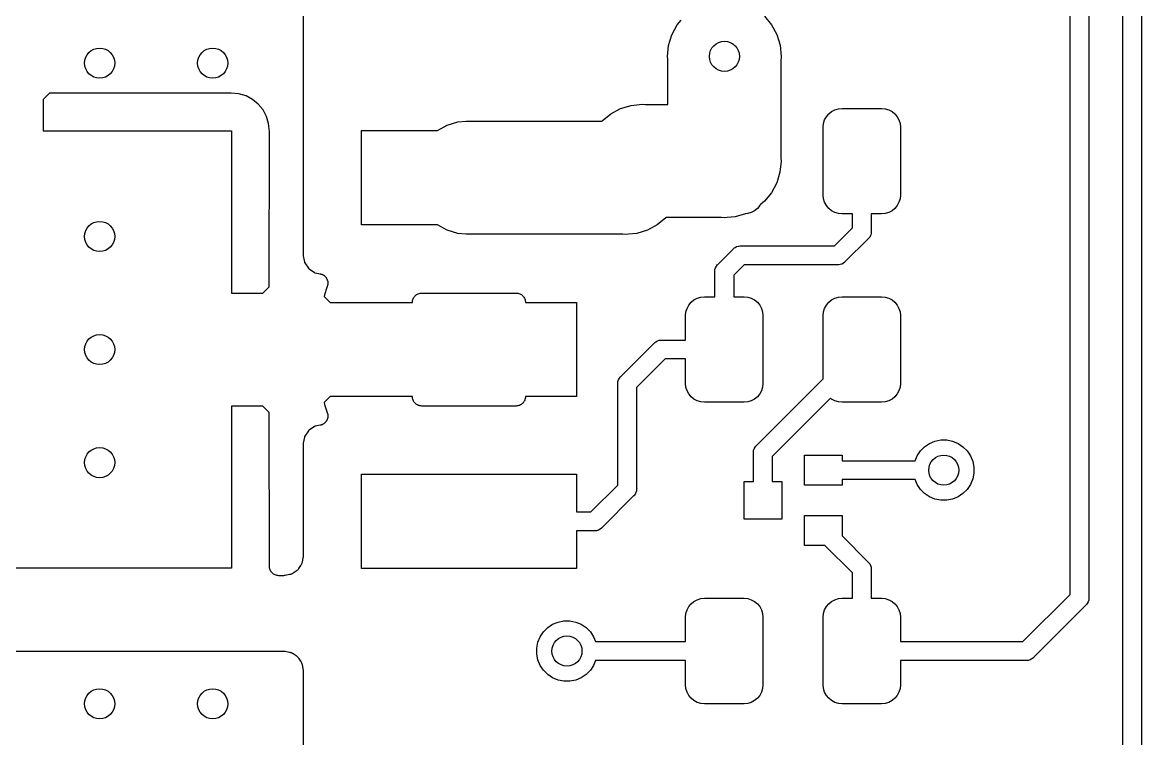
# Model space of a CAD drawing. Extents: x 1.69 to 6.13, y -5.81 to -1.91.
# Drawn here: x 2.845 to 3.43, y -4.022 to -3.648 of the extents above; entities that cross this region are included whole.
import ezdxf

# ---------------------------------------------------------------- set-up
doc = ezdxf.new("R2010")
doc.units = 0
doc.header["$MEASUREMENT"] = 0
doc.layers.add('BLACK', color=7, linetype='CONTINUOUS')

msp = doc.modelspace()

# ---------------------------------------------------------------- linework, layer by layer
at = {"layer": 'BLACK', "linetype": 'CONTINUOUS'}
for p, q in [((3.39272, -3.94678), (3.39272, -3.07504)), ((3.40256, -3.07684), (3.40256, -3.94858)), ((3.42028, -4.34048), (3.42028, -3.14985)), ((3.43012, -3.15164), (3.43012, -4.34228)), ((2.99213, -3.593), (2.99213, -3.76944)), ((3.18744, -3.64936), (3.18956, -3.64677)), ((3.23318, -3.64477), (3.23687, -3.64926)), ((3.18469, -3.65449), (3.18627, -3.65154)), ((3.18627, -3.65154), (3.18744, -3.64936)), ((3.23687, -3.64926), (3.23962, -3.65439)), ((3.18301, -3.66006), (3.18469, -3.65449)), ((3.23962, -3.65439), (3.24131, -3.65996)), ((3.18244, -3.66585), (3.18301, -3.66006)), ((3.24131, -3.65996), (3.24188, -3.66575)), ((3.18258, -3.6673), (3.18244, -3.66585)), ((3.18258, -3.69094), (3.18258, -3.6673)), ((3.24188, -3.66575), (3.24163, -3.6682)), ((3.24163, -3.6682), (3.24163, -3.71902)), ((2.85957, -3.68504), (2.8563, -3.68831)), ((2.8563, -3.68831), (2.8563, -3.70472)), ((2.88411, -3.68501), (2.85957, -3.68504)), ((2.88428, -3.68504), (2.88411, -3.68501)), ((2.88738, -3.68504), (2.88428, -3.68504)), ((2.88756, -3.685), (2.88738, -3.68504)), ((2.94281, -3.68493), (2.88756, -3.685)), ((2.94333, -3.68504), (2.94281, -3.68493)), ((2.94643, -3.68504), (2.94333, -3.68504)), ((2.94698, -3.68493), (2.94643, -3.68504)), ((2.95449, -3.68492), (2.94698, -3.68493)), ((2.95858, -3.68532), (2.95449, -3.68492)), ((2.96229, -3.68645), (2.95858, -3.68532)), ((2.96571, -3.68828), (2.96229, -3.68645)), ((2.96871, -3.69074), (2.96571, -3.68828)), ((2.97117, -3.69374), (2.96871, -3.69074)), ((2.973, -3.69715), (2.97117, -3.69374)), ((3.15281, -3.6958), (3.15794, -3.69306)), ((3.15794, -3.69306), (3.1635, -3.69137)), ((3.1635, -3.69137), (3.16784, -3.69094)), ((3.16784, -3.69094), (3.16929, -3.6908)), ((3.16784, -3.69094), (3.16784, -3.69094)), ((3.16929, -3.6908), (3.17074, -3.69094)), ((3.17074, -3.69094), (3.18258, -3.69094)), ((3.26666, -3.6958), (3.26815, -3.69457)), ((3.26815, -3.69457), (3.26986, -3.69366)), ((3.26986, -3.69366), (3.2717, -3.6931)), ((3.2717, -3.6931), (3.27362, -3.69291)), ((3.27362, -3.69291), (3.29429, -3.69291)), ((3.29429, -3.69291), (3.29621, -3.6931)), ((3.29621, -3.6931), (3.29806, -3.69366)), ((3.29806, -3.69366), (3.29976, -3.69457)), ((3.29976, -3.69457), (3.30125, -3.6958)), ((2.97412, -3.70087), (2.973, -3.69715)), ((3.06739, -3.70172), (3.07295, -3.70003)), ((3.07295, -3.70003), (3.07729, -3.69961)), ((3.07729, -3.69961), (3.14822, -3.69961)), ((3.14822, -3.69961), (3.14831, -3.69949)), ((3.14831, -3.69949), (3.15281, -3.6958)), ((3.26397, -3.70084), (3.26453, -3.69899)), ((3.26453, -3.69899), (3.26544, -3.69729)), ((3.26544, -3.69729), (3.26666, -3.6958)), ((3.30125, -3.6958), (3.30248, -3.69729)), ((3.30248, -3.69729), (3.30338, -3.69899)), ((3.30338, -3.69899), (3.30394, -3.70084)), ((2.8563, -3.70472), (2.95472, -3.70472)), ((2.95472, -3.70472), (2.95472, -3.78937)), ((2.97453, -3.70496), (2.97412, -3.70087)), ((2.97441, -3.7861), (2.97453, -3.70496)), ((3.02264, -3.75374), (3.02264, -3.70453)), ((3.02264, -3.70453), (3.06218, -3.70453)), ((3.06218, -3.70453), (3.06226, -3.70446)), ((3.06226, -3.70446), (3.06739, -3.70172)), ((3.26378, -3.70276), (3.26397, -3.70084)), ((3.26378, -3.73819), (3.26378, -3.70276)), ((3.30394, -3.70084), (3.30413, -3.70276)), ((3.30413, -3.70276), (3.30413, -3.73819)), ((3.24178, -3.72047), (3.24121, -3.72626)), ((3.24163, -3.71902), (3.24178, -3.72047)), ((3.24121, -3.72626), (3.23952, -3.73183)), ((3.23952, -3.73183), (3.23678, -3.73696)), ((3.23309, -3.74145), (3.2308, -3.74333)), ((3.23678, -3.73696), (3.23309, -3.74145)), ((3.26397, -3.74011), (3.26378, -3.73819)), ((3.26453, -3.74196), (3.26397, -3.74011)), ((3.30394, -3.74011), (3.30338, -3.74196)), ((3.30413, -3.73819), (3.30394, -3.74011)), ((3.22621, -3.74728), (3.22436, -3.74784)), ((3.22791, -3.74637), (3.22621, -3.74728)), ((3.2294, -3.74515), (3.22791, -3.74637)), ((3.23062, -3.74366), (3.2294, -3.74515)), ((3.2308, -3.74333), (3.23062, -3.74366)), ((3.26544, -3.74366), (3.26453, -3.74196)), ((3.26666, -3.74515), (3.26544, -3.74366)), ((3.26815, -3.74637), (3.26666, -3.74515)), ((3.26986, -3.74728), (3.26815, -3.74637)), ((3.2717, -3.74784), (3.26986, -3.74728)), ((3.29806, -3.74728), (3.29621, -3.74784)), ((3.29976, -3.74637), (3.29806, -3.74728)), ((3.30125, -3.74515), (3.29976, -3.74637)), ((3.30248, -3.74366), (3.30125, -3.74515)), ((3.30338, -3.74196), (3.30248, -3.74366)), ((3.18161, -3.75011), (3.17711, -3.7538)), ((3.1817, -3.75), (3.18161, -3.75011)), ((3.21066, -3.75), (3.1817, -3.75)), ((3.21211, -3.75014), (3.21066, -3.75)), ((3.21356, -3.75), (3.21211, -3.75014)), ((3.21789, -3.74957), (3.21356, -3.75)), ((3.22323, -3.74795), (3.21789, -3.74957)), ((3.22436, -3.74784), (3.22323, -3.74795)), ((3.27362, -3.74803), (3.2717, -3.74784)), ((3.27904, -3.74803), (3.27362, -3.74803)), ((3.27904, -3.75534), (3.27904, -3.74803)), ((3.29429, -3.74803), (3.28888, -3.74803)), ((3.28888, -3.74803), (3.28888, -3.75714)), ((3.29621, -3.74784), (3.29429, -3.74803)), ((3.06218, -3.75374), (3.02264, -3.75374)), ((3.06226, -3.7538), (3.06218, -3.75374)), ((3.06739, -3.75655), (3.06226, -3.7538)), ((3.07295, -3.75823), (3.06739, -3.75655)), ((3.07729, -3.75866), (3.07295, -3.75823)), ((3.15918, -3.75866), (3.07729, -3.75866)), ((3.16063, -3.7588), (3.15918, -3.75866)), ((3.16208, -3.75866), (3.16063, -3.7588)), ((3.16642, -3.75823), (3.16208, -3.75866)), ((3.16208, -3.75866), (3.16208, -3.75866)), ((3.17198, -3.75655), (3.16642, -3.75823)), ((3.17711, -3.7538), (3.17198, -3.75655)), ((3.26962, -3.76476), (3.27904, -3.75534)), ((3.28853, -3.75927), (3.28807, -3.76013)), ((3.2886, -3.75904), (3.28853, -3.75927)), ((3.28881, -3.75835), (3.2886, -3.75904)), ((3.28888, -3.75762), (3.28881, -3.75835)), ((3.28888, -3.75714), (3.2889, -3.75738)), ((3.2889, -3.75738), (3.28888, -3.75762)), ((3.28888, -3.75762), (3.28888, -3.75762)), ((3.21773, -3.76557), (3.21858, -3.76512)), ((3.21858, -3.76512), (3.21951, -3.76483)), ((3.21951, -3.76483), (3.22023, -3.76476)), ((3.22023, -3.76476), (3.22047, -3.76474)), ((3.22023, -3.76476), (3.22023, -3.76476)), ((3.22047, -3.76474), (3.22071, -3.76476)), ((3.22071, -3.76476), (3.26962, -3.76476)), ((3.28727, -3.76103), (3.2753, -3.77299)), ((3.28745, -3.76088), (3.28727, -3.76103)), ((3.28761, -3.76069), (3.28745, -3.76088)), ((3.28807, -3.76013), (3.28761, -3.76069)), ((2.99213, -3.76944), (2.99217, -3.76992)), ((2.99217, -3.76992), (2.99283, -3.77321)), ((3.2088, -3.7744), (3.21682, -3.76638)), ((3.21682, -3.76638), (3.21698, -3.76619)), ((3.21698, -3.76619), (3.21716, -3.76603)), ((3.21716, -3.76603), (3.21773, -3.76557)), ((3.21716, -3.76603), (3.21716, -3.76603)), ((3.21773, -3.76557), (3.21773, -3.76557)), ((3.21773, -3.76557), (3.21773, -3.76557)), ((2.99283, -3.77321), (2.9929, -3.77344)), ((2.9929, -3.77344), (2.99301, -3.77365)), ((2.99301, -3.77365), (2.99487, -3.77644)), ((2.99487, -3.77644), (2.99503, -3.77663)), ((2.99503, -3.77663), (2.99521, -3.77678)), ((2.99521, -3.77678), (2.998, -3.77864)), ((3.20726, -3.77709), (3.20754, -3.77616)), ((3.20754, -3.77616), (3.20799, -3.7753)), ((3.20799, -3.7753), (3.20861, -3.77455)), ((3.20861, -3.77455), (3.2088, -3.7744)), ((3.22251, -3.77461), (3.21703, -3.78009)), ((3.27141, -3.77461), (3.22251, -3.77461)), ((3.27165, -3.77463), (3.27141, -3.77461)), ((3.27189, -3.77461), (3.27165, -3.77463)), ((3.2719, -3.77461), (3.27189, -3.77461)), ((3.27262, -3.77454), (3.2719, -3.77461)), ((3.27355, -3.77425), (3.27262, -3.77454)), ((3.2744, -3.7738), (3.27355, -3.77425)), ((3.27515, -3.77318), (3.2744, -3.7738)), ((3.2753, -3.77299), (3.27515, -3.77318)), ((2.998, -3.77864), (2.99821, -3.77876)), ((2.99821, -3.77876), (2.99844, -3.77883)), ((2.99844, -3.77883), (3.00108, -3.77935)), ((3.00108, -3.77935), (3.00115, -3.77937)), ((3.00115, -3.77937), (3.00139, -3.77944)), ((3.00139, -3.77944), (3.00163, -3.77949)), ((3.00163, -3.77949), (3.00185, -3.77959)), ((3.00185, -3.77959), (3.00207, -3.77966)), ((3.00207, -3.77966), (3.00228, -3.77978)), ((3.00228, -3.77978), (3.00251, -3.77988)), ((3.00251, -3.77988), (3.0027, -3.78001)), ((3.0027, -3.78001), (3.00291, -3.78012)), ((3.00291, -3.78012), (3.0031, -3.78028)), ((3.0031, -3.78028), (3.0033, -3.78042)), ((3.0033, -3.78042), (3.00347, -3.78059)), ((3.00347, -3.78059), (3.00364, -3.78074)), ((3.00364, -3.78074), (3.0038, -3.78093)), ((3.0038, -3.78093), (3.00397, -3.78111)), ((3.00397, -3.78111), (3.0041, -3.78131)), ((3.0041, -3.78131), (3.00424, -3.78149)), ((3.00424, -3.78149), (3.00436, -3.78171)), ((3.00436, -3.78171), (3.00449, -3.78192)), ((3.00449, -3.78192), (3.00458, -3.78213)), ((3.00458, -3.78213), (3.00469, -3.78234)), ((3.00469, -3.78234), (3.00476, -3.78258)), ((3.00476, -3.78258), (3.00485, -3.78281)), ((3.20716, -3.77805), (3.20719, -3.77781)), ((3.20719, -3.77829), (3.20716, -3.77805)), ((3.20719, -3.77781), (3.20726, -3.77709)), ((3.20719, -3.77781), (3.20719, -3.77781)), ((3.20719, -3.79134), (3.20719, -3.77829)), ((3.21703, -3.78009), (3.21703, -3.79134)), ((2.97114, -3.78937), (2.97441, -3.7861)), ((3.00443, -3.78656), (3.00327, -3.79025)), ((3.00444, -3.78654), (3.00443, -3.78656)), ((3.00454, -3.78631), (3.00444, -3.78654)), ((3.00466, -3.78609), (3.00454, -3.78631)), ((3.00473, -3.78587), (3.00466, -3.78609)), ((3.00482, -3.78565), (3.00473, -3.78587)), ((3.00487, -3.78541), (3.00482, -3.78565)), ((3.00485, -3.78281), (3.00489, -3.78304)), ((3.00494, -3.78517), (3.00487, -3.78541)), ((3.00489, -3.78304), (3.00496, -3.78326)), ((3.00497, -3.78494), (3.00494, -3.78517)), ((3.00496, -3.78326), (3.00498, -3.78351)), ((3.00502, -3.78471), (3.00497, -3.78494)), ((3.00498, -3.78351), (3.00503, -3.78375)), ((3.00503, -3.78375), (3.00502, -3.78399)), ((3.00502, -3.78399), (3.00505, -3.78422)), ((3.00505, -3.78422), (3.00502, -3.78446)), ((3.00502, -3.78446), (3.00502, -3.78471)), ((2.95472, -3.78937), (2.97114, -3.78937)), ((3.00327, -3.79025), (3.00317, -3.79124)), ((3.00317, -3.79124), (3.00622, -3.79429)), ((3.00622, -3.79429), (3.04921, -3.79429)), ((3.04921, -3.79422), (3.04926, -3.79376)), ((3.04921, -3.79426), (3.04921, -3.79422)), ((3.04921, -3.79429), (3.04921, -3.79426)), ((3.04921, -3.79426), (3.04921, -3.79426)), ((3.04921, -3.79426), (3.04921, -3.79426)), ((3.04926, -3.79376), (3.04931, -3.7933)), ((3.04931, -3.7933), (3.04932, -3.79329)), ((3.04932, -3.79327), (3.04946, -3.79283)), ((3.04932, -3.79329), (3.04932, -3.79327)), ((3.04946, -3.79283), (3.0496, -3.79238)), ((3.0496, -3.79238), (3.04961, -3.79237)), ((3.04961, -3.79235), (3.04983, -3.79195)), ((3.04961, -3.79237), (3.04961, -3.79235)), ((3.04983, -3.79195), (3.05005, -3.79154)), ((3.05005, -3.79154), (3.05006, -3.79153)), ((3.05006, -3.79153), (3.05007, -3.79151)), ((3.05007, -3.79151), (3.05037, -3.79116)), ((3.05037, -3.79116), (3.05067, -3.7908)), ((3.05067, -3.7908), (3.05068, -3.79079)), ((3.05068, -3.79079), (3.05069, -3.79078)), ((3.05069, -3.79078), (3.05105, -3.79048)), ((3.05105, -3.79048), (3.05141, -3.79019)), ((3.05141, -3.79019), (3.05143, -3.79018)), ((3.05143, -3.79018), (3.05144, -3.79017)), ((3.05144, -3.79017), (3.05185, -3.78996)), ((3.05185, -3.78996), (3.05226, -3.78974)), ((3.05226, -3.78974), (3.05227, -3.78974)), ((3.05227, -3.78974), (3.05229, -3.78973)), ((3.05229, -3.78973), (3.05274, -3.7896)), ((3.05274, -3.7896), (3.05318, -3.78946)), ((3.05318, -3.78946), (3.0532, -3.78946)), ((3.0532, -3.78946), (3.05321, -3.78946)), ((3.05321, -3.78946), (3.05367, -3.78942)), ((3.05367, -3.78942), (3.05413, -3.78937)), ((3.05413, -3.78937), (3.10335, -3.78937)), ((3.10335, -3.78937), (3.10338, -3.78937)), ((3.10338, -3.78937), (3.10338, -3.78937)), ((3.10338, -3.78937), (3.10338, -3.78937)), ((3.10338, -3.78937), (3.10342, -3.78937)), ((3.10342, -3.78937), (3.10387, -3.78942)), ((3.10387, -3.78942), (3.10434, -3.78947)), ((3.10434, -3.78947), (3.10435, -3.78948)), ((3.10435, -3.78948), (3.10437, -3.78948)), ((3.10437, -3.78948), (3.10481, -3.78962)), ((3.10481, -3.78962), (3.10525, -3.78975)), ((3.10525, -3.78975), (3.10527, -3.78976)), ((3.10527, -3.78976), (3.10529, -3.78977)), ((3.10529, -3.78977), (3.10569, -3.78999)), ((3.10569, -3.78999), (3.1061, -3.79021)), ((3.1061, -3.79021), (3.10611, -3.79022)), ((3.10611, -3.79022), (3.10613, -3.79023)), ((3.10613, -3.79023), (3.10648, -3.79053)), ((3.10648, -3.79053), (3.10684, -3.79082)), ((3.10684, -3.79082), (3.10685, -3.79084)), ((3.10685, -3.79084), (3.10686, -3.79085)), ((3.10686, -3.79085), (3.10715, -3.79121)), ((3.10715, -3.79121), (3.10745, -3.79157)), ((3.10745, -3.79157), (3.10745, -3.79158)), ((3.10745, -3.79158), (3.10746, -3.7916)), ((3.10746, -3.7916), (3.10768, -3.79201)), ((3.10768, -3.79201), (3.1079, -3.79242)), ((3.1079, -3.79242), (3.1079, -3.79243)), ((3.1079, -3.79243), (3.10791, -3.79245)), ((3.10791, -3.79245), (3.10804, -3.79289)), ((3.10804, -3.79289), (3.10817, -3.79334)), ((3.10817, -3.79334), (3.10818, -3.79335)), ((3.10818, -3.79335), (3.10818, -3.79337)), ((3.10818, -3.79337), (3.10822, -3.79383)), ((3.10822, -3.79383), (3.10827, -3.79429)), ((3.10827, -3.79429), (3.13484, -3.79429)), ((3.13484, -3.79429), (3.13484, -3.8435)), ((3.19359, -3.79571), (3.19481, -3.79422)), ((3.19481, -3.79422), (3.1963, -3.793)), ((3.1963, -3.793), (3.19801, -3.79209)), ((3.19801, -3.79209), (3.19985, -3.79153)), ((3.19985, -3.79153), (3.20177, -3.79134)), ((3.20177, -3.79134), (3.20719, -3.79134)), ((3.21703, -3.79134), (3.22244, -3.79134)), ((3.22244, -3.79134), (3.22436, -3.79153)), ((3.22436, -3.79153), (3.22621, -3.79209)), ((3.22621, -3.79209), (3.22791, -3.793)), ((3.22791, -3.793), (3.2294, -3.79422)), ((3.2294, -3.79422), (3.23062, -3.79571)), ((3.26544, -3.79571), (3.26666, -3.79422)), ((3.26666, -3.79422), (3.26815, -3.793)), ((3.26815, -3.793), (3.26986, -3.79209)), ((3.26986, -3.79209), (3.2717, -3.79153)), ((3.2717, -3.79153), (3.27362, -3.79134)), ((3.27362, -3.79134), (3.29429, -3.79134)), ((3.29429, -3.79134), (3.29621, -3.79153)), ((3.29621, -3.79153), (3.29806, -3.79209)), ((3.29806, -3.79209), (3.29976, -3.793)), ((3.29976, -3.793), (3.30125, -3.79422)), ((3.30125, -3.79422), (3.30248, -3.79571)), ((3.19193, -3.80118), (3.19212, -3.79926)), ((3.19212, -3.79926), (3.19268, -3.79741)), ((3.19268, -3.79741), (3.19359, -3.79571)), ((3.23062, -3.79571), (3.23153, -3.79741)), ((3.23153, -3.79741), (3.23209, -3.79926)), ((3.23209, -3.79926), (3.23228, -3.80118)), ((3.26378, -3.80118), (3.26397, -3.79926)), ((3.26397, -3.79926), (3.26453, -3.79741)), ((3.26453, -3.79741), (3.26544, -3.79571)), ((3.30248, -3.79571), (3.30338, -3.79741)), ((3.30338, -3.79741), (3.30394, -3.79926)), ((3.30394, -3.79926), (3.30413, -3.80118)), ((3.19193, -3.81398), (3.19193, -3.80118)), ((3.23228, -3.80118), (3.23228, -3.83661)), ((3.26378, -3.83418), (3.26378, -3.80118)), ((3.30413, -3.80118), (3.30413, -3.83661)), ((3.15811, -3.83296), (3.17548, -3.81559)), ((3.17548, -3.81559), (3.17564, -3.8154)), ((3.17564, -3.8154), (3.17582, -3.81525)), ((3.17582, -3.81525), (3.17639, -3.81479)), ((3.17582, -3.81525), (3.17582, -3.81525)), ((3.17639, -3.81479), (3.17724, -3.81433)), ((3.17724, -3.81433), (3.17732, -3.8143)), ((3.17732, -3.8143), (3.17817, -3.81405)), ((3.17817, -3.81405), (3.17889, -3.81398)), ((3.17889, -3.81398), (3.17913, -3.81395)), ((3.17889, -3.81398), (3.17889, -3.81398)), ((3.17913, -3.81395), (3.17937, -3.81398)), ((3.17937, -3.81398), (3.19193, -3.81398)), ((3.18117, -3.82382), (3.16634, -3.83865)), ((3.19193, -3.82382), (3.18117, -3.82382)), ((3.19193, -3.83661), (3.19193, -3.82382)), ((3.15657, -3.83565), (3.15685, -3.83472)), ((3.15685, -3.83472), (3.15731, -3.83387)), ((3.15731, -3.83387), (3.15792, -3.83312)), ((3.15792, -3.83312), (3.15811, -3.83296)), ((3.22897, -3.86899), (3.26378, -3.83418)), ((3.15647, -3.83661), (3.1565, -3.83637)), ((3.1565, -3.83686), (3.15647, -3.83661)), ((3.1565, -3.83637), (3.15657, -3.83565)), ((3.1565, -3.83637), (3.1565, -3.83637)), ((3.1565, -3.88969), (3.1565, -3.83686)), ((3.16634, -3.83865), (3.16634, -3.89149)), ((3.19212, -3.83853), (3.19193, -3.83661)), ((3.19268, -3.84038), (3.19212, -3.83853)), ((3.19359, -3.84208), (3.19268, -3.84038)), ((3.23153, -3.84038), (3.23062, -3.84208)), ((3.23209, -3.83853), (3.23153, -3.84038)), ((3.23228, -3.83661), (3.23209, -3.83853)), ((3.30338, -3.84038), (3.30248, -3.84208)), ((3.30394, -3.83853), (3.30338, -3.84038)), ((3.30413, -3.83661), (3.30394, -3.83853)), ((3.00622, -3.8435), (3.00317, -3.84655)), ((3.00317, -3.84655), (3.00327, -3.84754)), ((3.04921, -3.8435), (3.00622, -3.8435)), ((3.04926, -3.84396), (3.04921, -3.8435)), ((3.0493, -3.84443), (3.04926, -3.84396)), ((3.0493, -3.84444), (3.0493, -3.84443)), ((3.04931, -3.84446), (3.0493, -3.84444)), ((3.04944, -3.8449), (3.04931, -3.84446)), ((3.04957, -3.84535), (3.04944, -3.8449)), ((3.04958, -3.84536), (3.04957, -3.84535)), ((3.04958, -3.84538), (3.04958, -3.84536)), ((3.0498, -3.84579), (3.04958, -3.84538)), ((3.05002, -3.8462), (3.0498, -3.84579)), ((3.05003, -3.84621), (3.05002, -3.8462)), ((3.05003, -3.84623), (3.05003, -3.84621)), ((3.05033, -3.84658), (3.05003, -3.84623)), ((3.05062, -3.84695), (3.05033, -3.84658)), ((3.05063, -3.84696), (3.05062, -3.84695)), ((3.05064, -3.84697), (3.05063, -3.84696)), ((3.051, -3.84727), (3.05064, -3.84697)), ((3.10711, -3.84664), (3.10681, -3.847)), ((3.10741, -3.84628), (3.10711, -3.84664)), ((3.10742, -3.84627), (3.10741, -3.84628)), ((3.10743, -3.84626), (3.10742, -3.84627)), ((3.10765, -3.84585), (3.10743, -3.84626)), ((3.10787, -3.84544), (3.10765, -3.84585)), ((3.10788, -3.84541), (3.10787, -3.84543)), ((3.10787, -3.84543), (3.10787, -3.84544)), ((3.10802, -3.84497), (3.10788, -3.84541)), ((3.10816, -3.84453), (3.10802, -3.84497)), ((3.10817, -3.84449), (3.10816, -3.84451)), ((3.10816, -3.84451), (3.10816, -3.84453)), ((3.10822, -3.84403), (3.10817, -3.84449)), ((3.10827, -3.84357), (3.10822, -3.84403)), ((3.13484, -3.8435), (3.10827, -3.8435)), ((3.10827, -3.8435), (3.10827, -3.84354)), ((3.10827, -3.84354), (3.10827, -3.84354)), ((3.10827, -3.84354), (3.10827, -3.84354)), ((3.10827, -3.84354), (3.10827, -3.84357)), ((3.19481, -3.84357), (3.19359, -3.84208)), ((3.1963, -3.8448), (3.19481, -3.84357)), ((3.19801, -3.84571), (3.1963, -3.8448)), ((3.19985, -3.84627), (3.19801, -3.84571)), ((3.20177, -3.84646), (3.19985, -3.84627)), ((3.22244, -3.84646), (3.20177, -3.84646)), ((3.22436, -3.84627), (3.22244, -3.84646)), ((3.22621, -3.84571), (3.22436, -3.84627)), ((3.22791, -3.8448), (3.22621, -3.84571)), ((3.2294, -3.84357), (3.22791, -3.8448)), ((3.23062, -3.84208), (3.2294, -3.84357)), ((3.26757, -3.84432), (3.2372, -3.87468)), ((3.26815, -3.8448), (3.26757, -3.84432)), ((3.26986, -3.84571), (3.26815, -3.8448)), ((3.2717, -3.84627), (3.26986, -3.84571)), ((3.27362, -3.84646), (3.2717, -3.84627)), ((3.29429, -3.84646), (3.27362, -3.84646)), ((3.29621, -3.84627), (3.29429, -3.84646)), ((3.29806, -3.84571), (3.29621, -3.84627)), ((3.29976, -3.8448), (3.29806, -3.84571)), ((3.30125, -3.84357), (3.29976, -3.8448)), ((3.30248, -3.84208), (3.30125, -3.84357)), ((2.97114, -3.84843), (2.95472, -3.84843)), ((2.95472, -3.84843), (2.95472, -3.93307)), ((2.97441, -3.8517), (2.97114, -3.84843)), ((2.97453, -3.93209), (2.97441, -3.8517)), ((3.00327, -3.84754), (3.00443, -3.85124)), ((3.00443, -3.85124), (3.00444, -3.85126)), ((3.00444, -3.85126), (3.00448, -3.85132)), ((3.00448, -3.85132), (3.00457, -3.85155)), ((3.00457, -3.85155), (3.00469, -3.85177)), ((3.00469, -3.85177), (3.00475, -3.85199)), ((3.00475, -3.85199), (3.00484, -3.85221)), ((3.00484, -3.85221), (3.00489, -3.85245)), ((3.00489, -3.85245), (3.00496, -3.85269)), ((3.00496, -3.85269), (3.00498, -3.85292)), ((3.05135, -3.84756), (3.051, -3.84727)), ((3.05137, -3.84757), (3.05135, -3.84756)), ((3.05138, -3.84758), (3.05137, -3.84757)), ((3.05179, -3.8478), (3.05138, -3.84758)), ((3.0522, -3.84803), (3.05179, -3.8478)), ((3.05221, -3.84803), (3.0522, -3.84803)), ((3.05223, -3.84804), (3.05221, -3.84803)), ((3.05267, -3.84818), (3.05223, -3.84804)), ((3.05311, -3.84832), (3.05267, -3.84818)), ((3.05313, -3.84832), (3.05311, -3.84832)), ((3.05314, -3.84832), (3.05313, -3.84832)), ((3.05361, -3.84837), (3.05314, -3.84832)), ((3.05407, -3.84842), (3.05361, -3.84837)), ((3.0541, -3.84842), (3.05407, -3.84842)), ((3.05413, -3.84843), (3.0541, -3.84842)), ((3.0541, -3.84842), (3.0541, -3.84843)), ((3.0541, -3.84843), (3.0541, -3.84842)), ((3.10335, -3.84843), (3.05413, -3.84843)), ((3.10381, -3.84838), (3.10335, -3.84843)), ((3.10427, -3.84834), (3.10381, -3.84838)), ((3.10429, -3.84833), (3.10427, -3.84834)), ((3.1043, -3.84833), (3.10429, -3.84833)), ((3.10474, -3.8482), (3.1043, -3.84833)), ((3.10519, -3.84807), (3.10474, -3.8482)), ((3.10521, -3.84806), (3.10519, -3.84807)), ((3.10522, -3.84805), (3.10521, -3.84806)), ((3.10563, -3.84784), (3.10522, -3.84805)), ((3.10604, -3.84762), (3.10563, -3.84784)), ((3.10605, -3.84761), (3.10604, -3.84762)), ((3.10607, -3.8476), (3.10605, -3.84761)), ((3.10643, -3.84731), (3.10607, -3.8476)), ((3.10679, -3.84702), (3.10643, -3.84731)), ((3.1068, -3.84701), (3.10679, -3.84702)), ((3.10681, -3.847), (3.1068, -3.84701)), ((3.00108, -3.85844), (2.99844, -3.85897)), ((3.00132, -3.85837), (3.00108, -3.85844)), ((3.00157, -3.85832), (3.00132, -3.85837)), ((3.00178, -3.85823), (3.00157, -3.85832)), ((3.002, -3.85817), (3.00178, -3.85823)), ((3.00222, -3.85805), (3.002, -3.85817)), ((3.00245, -3.85795), (3.00222, -3.85805)), ((3.00265, -3.85782), (3.00245, -3.85795)), ((3.00285, -3.85771), (3.00265, -3.85782)), ((3.00304, -3.85756), (3.00285, -3.85771)), ((3.00325, -3.85742), (3.00304, -3.85756)), ((3.00341, -3.85725), (3.00325, -3.85742)), ((3.00359, -3.85711), (3.00341, -3.85725)), ((3.00375, -3.85691), (3.00359, -3.85711)), ((3.00393, -3.85674), (3.00375, -3.85691)), ((3.00406, -3.85654), (3.00393, -3.85674)), ((3.00421, -3.85637), (3.00406, -3.85654)), ((3.00432, -3.85615), (3.00421, -3.85637)), ((3.00446, -3.85594), (3.00432, -3.85615)), ((3.00455, -3.85572), (3.00446, -3.85594)), ((3.00466, -3.85552), (3.00455, -3.85572)), ((3.00474, -3.85528), (3.00466, -3.85552)), ((3.00483, -3.85505), (3.00474, -3.85528)), ((3.00488, -3.85482), (3.00483, -3.85505)), ((3.00495, -3.8546), (3.00488, -3.85482)), ((3.00497, -3.85435), (3.00495, -3.8546)), ((3.00502, -3.85411), (3.00497, -3.85435)), ((3.00498, -3.85292), (3.00502, -3.85315)), ((3.00502, -3.85315), (3.00502, -3.8534)), ((3.00502, -3.8534), (3.00505, -3.85365)), ((3.00505, -3.85365), (3.00502, -3.85388)), ((3.00502, -3.85388), (3.00502, -3.85411)), ((2.9929, -3.86435), (2.99283, -3.86458)), ((2.99301, -3.86414), (2.9929, -3.86435)), ((2.99487, -3.86135), (2.99301, -3.86414)), ((2.99503, -3.86117), (2.99487, -3.86135)), ((2.99521, -3.86102), (2.99503, -3.86117)), ((2.998, -3.85915), (2.99521, -3.86102)), ((2.99821, -3.85904), (2.998, -3.85915)), ((2.99844, -3.85897), (2.99821, -3.85904)), ((2.99217, -3.86787), (2.99213, -3.86835)), ((2.99213, -3.86835), (2.99213, -3.92668)), ((2.99283, -3.86458), (2.99217, -3.86787)), ((3.22771, -3.87075), (3.22817, -3.86989)), ((3.22817, -3.86989), (3.22863, -3.86933)), ((3.22863, -3.86933), (3.22879, -3.86914)), ((3.22863, -3.86933), (3.22863, -3.86933)), ((3.22879, -3.86914), (3.22897, -3.86899)), ((3.31454, -3.87185), (3.31673, -3.86966)), ((3.31673, -3.86966), (3.31931, -3.86793)), ((3.31931, -3.86793), (3.32218, -3.86675)), ((3.32218, -3.86675), (3.32522, -3.86614)), ((3.32522, -3.86614), (3.32832, -3.86614)), ((3.32832, -3.86614), (3.33137, -3.86675)), ((3.33137, -3.86675), (3.33423, -3.86793)), ((3.33423, -3.86793), (3.33681, -3.86966)), ((3.33681, -3.86966), (3.339, -3.87185)), ((3.22734, -3.87264), (3.22743, -3.87167)), ((3.22736, -3.87288), (3.22734, -3.87264)), ((3.22736, -3.8878), (3.22736, -3.87288)), ((3.22743, -3.87167), (3.22771, -3.87075)), ((3.2372, -3.87468), (3.2372, -3.8878)), ((3.25394, -3.88976), (3.25394, -3.87402)), ((3.25394, -3.87402), (3.27362, -3.87402)), ((3.27362, -3.87402), (3.27362, -3.87697)), ((3.31176, -3.87697), (3.31282, -3.87443)), ((3.31282, -3.87443), (3.31454, -3.87185)), ((3.339, -3.87185), (3.34073, -3.87443)), ((3.34073, -3.87443), (3.34191, -3.8773)), ((3.27362, -3.87697), (3.31176, -3.87697)), ((3.34191, -3.8773), (3.34252, -3.88034)), ((3.34252, -3.88034), (3.34252, -3.88344)), ((3.02264, -3.93327), (3.02264, -3.88406)), ((3.02264, -3.88406), (3.13484, -3.88406)), ((3.13484, -3.88406), (3.13484, -3.90374)), ((3.22244, -3.90748), (3.22244, -3.8878)), ((3.22244, -3.8878), (3.22736, -3.8878)), ((3.2372, -3.8878), (3.24213, -3.8878)), ((3.24213, -3.8878), (3.24213, -3.90748)), ((3.31176, -3.88681), (3.27362, -3.88681)), ((3.27362, -3.88681), (3.27362, -3.88976)), ((3.31282, -3.88935), (3.31176, -3.88681)), ((3.34191, -3.88648), (3.34073, -3.88935)), ((3.34252, -3.88344), (3.34191, -3.88648)), ((3.14245, -3.90374), (3.1565, -3.88969)), ((3.16599, -3.89362), (3.16553, -3.89448)), ((3.1661, -3.89326), (3.16599, -3.89362)), ((3.16627, -3.8927), (3.1661, -3.89326)), ((3.16634, -3.89197), (3.16627, -3.8927)), ((3.16634, -3.89149), (3.16636, -3.89173)), ((3.16636, -3.89173), (3.16634, -3.89197)), ((3.16634, -3.89197), (3.16634, -3.89197)), ((3.27362, -3.88976), (3.25394, -3.88976)), ((3.31454, -3.89193), (3.31282, -3.88935)), ((3.31673, -3.89412), (3.31454, -3.89193)), ((3.339, -3.89193), (3.33681, -3.89412)), ((3.34073, -3.88935), (3.339, -3.89193)), ((3.16473, -3.89538), (3.14814, -3.91197)), ((3.16491, -3.89523), (3.16473, -3.89538)), ((3.16515, -3.89494), (3.16491, -3.89523)), ((3.16553, -3.89448), (3.16515, -3.89494)), ((3.31931, -3.89585), (3.31673, -3.89412)), ((3.32218, -3.89703), (3.31931, -3.89585)), ((3.32522, -3.89764), (3.32218, -3.89703)), ((3.32832, -3.89764), (3.32522, -3.89764)), ((3.33137, -3.89703), (3.32832, -3.89764)), ((3.33423, -3.89585), (3.33137, -3.89703)), ((3.33681, -3.89412), (3.33423, -3.89585)), ((3.13484, -3.90374), (3.14245, -3.90374)), ((3.24213, -3.90748), (3.22244, -3.90748)), ((3.25394, -3.92126), (3.25394, -3.90551)), ((3.25394, -3.90551), (3.27362, -3.90551)), ((3.27362, -3.90551), (3.27362, -3.91627)), ((3.14425, -3.91358), (3.13484, -3.91358)), ((3.13484, -3.91358), (3.13484, -3.93327)), ((3.14449, -3.91361), (3.14425, -3.91358)), ((3.14473, -3.91358), (3.14449, -3.91361)), ((3.14545, -3.91351), (3.14473, -3.91358)), ((3.14473, -3.91358), (3.14473, -3.91358)), ((3.14638, -3.91323), (3.14545, -3.91351)), ((3.14724, -3.91277), (3.14638, -3.91323)), ((3.14798, -3.91216), (3.14724, -3.91277)), ((3.14814, -3.91197), (3.14798, -3.91216)), ((3.27362, -3.91627), (3.28727, -3.92991)), ((3.26469, -3.92126), (3.25394, -3.92126)), ((3.27904, -3.9356), (3.26469, -3.92126)), ((2.99203, -3.92764), (2.99157, -3.92997)), ((2.99208, -3.92719), (2.99203, -3.92764)), ((2.99213, -3.92675), (2.99208, -3.92719)), ((2.99213, -3.92668), (2.99213, -3.92668)), ((2.99213, -3.92668), (2.99213, -3.92668)), ((2.99213, -3.92668), (2.99213, -3.92669)), ((2.99213, -3.92669), (2.99213, -3.92675)), ((2.95472, -3.93307), (2.69882, -3.93307)), ((2.97457, -3.93255), (2.97453, -3.93209)), ((2.97461, -3.93301), (2.97457, -3.93255)), ((2.97462, -3.93303), (2.97461, -3.93301)), ((2.97462, -3.93305), (2.97462, -3.93303)), ((2.97476, -3.93349), (2.97462, -3.93305)), ((2.97489, -3.93393), (2.97476, -3.93349)), ((2.9749, -3.93395), (2.97489, -3.93393)), ((2.9749, -3.93397), (2.9749, -3.93395)), ((2.97512, -3.93437), (2.9749, -3.93397)), ((2.97533, -3.93478), (2.97512, -3.93437)), ((2.98843, -3.93467), (2.98686, -3.93571)), ((2.98878, -3.93438), (2.98843, -3.93467)), ((2.98913, -3.9341), (2.98878, -3.93438)), ((2.98915, -3.93408), (2.98913, -3.9341)), ((2.98917, -3.93406), (2.98915, -3.93408)), ((2.98946, -3.93371), (2.98917, -3.93406)), ((2.98975, -3.93337), (2.98946, -3.93371)), ((2.98978, -3.93332), (2.98975, -3.93337)), ((2.98979, -3.93331), (2.98978, -3.93332)), ((2.98978, -3.93332), (2.98978, -3.93332)), ((2.98978, -3.93332), (2.98978, -3.93332)), ((2.99083, -3.93175), (2.98979, -3.93331)), ((2.99104, -3.93135), (2.99083, -3.93175)), ((2.99126, -3.93095), (2.99104, -3.93135)), ((2.99127, -3.93093), (2.99126, -3.93095)), ((2.99129, -3.9309), (2.99127, -3.93093)), ((2.99142, -3.93047), (2.99129, -3.9309)), ((2.99155, -3.93004), (2.99142, -3.93047)), ((2.99157, -3.92998), (2.99155, -3.93004)), ((2.99157, -3.92997), (2.99157, -3.92998)), ((2.99157, -3.92998), (2.99157, -3.92998)), ((2.99157, -3.92998), (2.99157, -3.92998)), ((3.13484, -3.93327), (3.02264, -3.93327)), ((3.28727, -3.92991), (3.28745, -3.93007)), ((3.28745, -3.93007), (3.28761, -3.93025)), ((3.28761, -3.93025), (3.28761, -3.93025)), ((3.28761, -3.93025), (3.28796, -3.93069)), ((3.28796, -3.93069), (3.28807, -3.93082)), ((3.28807, -3.93082), (3.28853, -3.93167)), ((3.28853, -3.93167), (3.28881, -3.9326)), ((3.28881, -3.9326), (3.28888, -3.93332)), ((3.28888, -3.93332), (3.28888, -3.93332)), ((3.28888, -3.93332), (3.2889, -3.93356)), ((3.2889, -3.93356), (3.28888, -3.9338)), ((3.28888, -3.9338), (3.28888, -3.94882)), ((2.97534, -3.9348), (2.97533, -3.93478)), ((2.97535, -3.93482), (2.97534, -3.9348)), ((2.97564, -3.93517), (2.97535, -3.93482)), ((2.97593, -3.93553), (2.97564, -3.93517)), ((2.97595, -3.93554), (2.97593, -3.93553)), ((2.97596, -3.93556), (2.97595, -3.93554)), ((2.97631, -3.93585), (2.97596, -3.93556)), ((2.97667, -3.93615), (2.97631, -3.93585)), ((2.97669, -3.93616), (2.97667, -3.93615)), ((2.9767, -3.93617), (2.97669, -3.93616)), ((2.97711, -3.93639), (2.9767, -3.93617)), ((2.97751, -3.93661), (2.97711, -3.93639)), ((2.97753, -3.93662), (2.97751, -3.93661)), ((2.97755, -3.93663), (2.97753, -3.93662)), ((2.97799, -3.93676), (2.97755, -3.93663)), ((2.97843, -3.9369), (2.97799, -3.93676)), ((2.97845, -3.9369), (2.97843, -3.9369)), ((2.97847, -3.93691), (2.97845, -3.9369)), ((2.97892, -3.93696), (2.97847, -3.93691)), ((2.97938, -3.93701), (2.97892, -3.93696)), ((2.97942, -3.93701), (2.97938, -3.93701)), ((2.97945, -3.93701), (2.97942, -3.93701)), ((2.97942, -3.93701), (2.97942, -3.93701)), ((2.97942, -3.93701), (2.97942, -3.93701)), ((2.9818, -3.93701), (2.97945, -3.93701)), ((2.98224, -3.93696), (2.9818, -3.93701)), ((2.98269, -3.93693), (2.98224, -3.93696)), ((2.98275, -3.93691), (2.98269, -3.93693)), ((2.98276, -3.93691), (2.98275, -3.93691)), ((2.98275, -3.93691), (2.98275, -3.93691)), ((2.98275, -3.93691), (2.98275, -3.93691)), ((2.98509, -3.93645), (2.98276, -3.93691)), ((2.98552, -3.93632), (2.98509, -3.93645)), ((2.98595, -3.93619), (2.98552, -3.93632)), ((2.98598, -3.93618), (2.98595, -3.93619)), ((2.98601, -3.93617), (2.98598, -3.93618)), ((2.98641, -3.93596), (2.98601, -3.93617)), ((2.98681, -3.93575), (2.98641, -3.93596)), ((2.98686, -3.93572), (2.98681, -3.93575)), ((2.98686, -3.93571), (2.98686, -3.93572)), ((2.98686, -3.93572), (2.98686, -3.93572)), ((2.98686, -3.93572), (2.98686, -3.93572)), ((3.27904, -3.94882), (3.27904, -3.9356)), ((3.19359, -3.95319), (3.19481, -3.9517)), ((3.19481, -3.9517), (3.1963, -3.95048)), ((3.1963, -3.95048), (3.19801, -3.94957)), ((3.19801, -3.94957), (3.19985, -3.94901)), ((3.19985, -3.94901), (3.20177, -3.94882)), ((3.20177, -3.94882), (3.22244, -3.94882)), ((3.22244, -3.94882), (3.22436, -3.94901)), ((3.22436, -3.94901), (3.22621, -3.94957)), ((3.22621, -3.94957), (3.22791, -3.95048)), ((3.22791, -3.95048), (3.2294, -3.9517)), ((3.2294, -3.9517), (3.23062, -3.95319)), ((3.26544, -3.95319), (3.26666, -3.9517)), ((3.26666, -3.9517), (3.26815, -3.95048)), ((3.26815, -3.95048), (3.26986, -3.94957)), ((3.26986, -3.94957), (3.2717, -3.94901)), ((3.2717, -3.94901), (3.27362, -3.94882)), ((3.27362, -3.94882), (3.27904, -3.94882)), ((3.28888, -3.94882), (3.29429, -3.94882)), ((3.29429, -3.94882), (3.29621, -3.94901)), ((3.29621, -3.94901), (3.29806, -3.94957)), ((3.29806, -3.94957), (3.29976, -3.95048)), ((3.29976, -3.95048), (3.30125, -3.9517)), ((3.30125, -3.9517), (3.30248, -3.95319)), ((3.36804, -3.97146), (3.39272, -3.94678)), ((3.40129, -3.95213), (3.40113, -3.95232)), ((3.40175, -3.95157), (3.40129, -3.95213)), ((3.40129, -3.95213), (3.40129, -3.95213)), ((3.40221, -3.95071), (3.40175, -3.95157)), ((3.40175, -3.95157), (3.40175, -3.95157)), ((3.40249, -3.94978), (3.40221, -3.95071)), ((3.40256, -3.94906), (3.40249, -3.94978)), ((3.40256, -3.94858), (3.40258, -3.94882)), ((3.40258, -3.94882), (3.40256, -3.94906)), ((3.40256, -3.94906), (3.40256, -3.94906)), ((3.19193, -3.95866), (3.19212, -3.95674)), ((3.19212, -3.95674), (3.19268, -3.95489)), ((3.19268, -3.95489), (3.19359, -3.95319)), ((3.23062, -3.95319), (3.23153, -3.95489)), ((3.23153, -3.95489), (3.23209, -3.95674)), ((3.23209, -3.95674), (3.23228, -3.95866)), ((3.26378, -3.95866), (3.26397, -3.95674)), ((3.26397, -3.95674), (3.26453, -3.95489)), ((3.26453, -3.95489), (3.26544, -3.95319)), ((3.30248, -3.95319), (3.30338, -3.95489)), ((3.30338, -3.95489), (3.30394, -3.95674)), ((3.30394, -3.95674), (3.30413, -3.95866)), ((3.40095, -3.95247), (3.37373, -3.97969)), ((3.40113, -3.95232), (3.40095, -3.95247)), ((3.11988, -3.96415), (3.12246, -3.96242)), ((3.12246, -3.96242), (3.12533, -3.96124)), ((3.12533, -3.96124), (3.12837, -3.96063)), ((3.12837, -3.96063), (3.13147, -3.96063)), ((3.13147, -3.96063), (3.13451, -3.96124)), ((3.13451, -3.96124), (3.13738, -3.96242)), ((3.13738, -3.96242), (3.13996, -3.96415)), ((3.19193, -3.97146), (3.19193, -3.95866)), ((3.23228, -3.95866), (3.23228, -3.99409)), ((3.26378, -3.99409), (3.26378, -3.95866)), ((3.30413, -3.95866), (3.30413, -3.97146)), ((3.11478, -3.97178), (3.11597, -3.96892)), ((3.11597, -3.96892), (3.11769, -3.96634)), ((3.11769, -3.96634), (3.11988, -3.96415)), ((3.13996, -3.96415), (3.14215, -3.96634)), ((3.14215, -3.96634), (3.14388, -3.96892)), ((3.14388, -3.96892), (3.14493, -3.97146)), ((3.11417, -3.97483), (3.11478, -3.97178)), ((3.11417, -3.97793), (3.11417, -3.97483)), ((3.14493, -3.97146), (3.19193, -3.97146)), ((3.30413, -3.97146), (3.36804, -3.97146)), ((2.48488, -3.97638), (2.9818, -3.97638)), ((2.9818, -3.97638), (2.9818, -3.97638)), ((2.9818, -3.97638), (2.9818, -3.97638)), ((2.9818, -3.97638), (2.9818, -3.97638)), ((2.9818, -3.97638), (2.98187, -3.97638)), ((2.98187, -3.97638), (2.98231, -3.97643)), ((2.98231, -3.97643), (2.98276, -3.97647)), ((2.98276, -3.97647), (2.98509, -3.97694)), ((2.98509, -3.97694), (2.9851, -3.97694)), ((2.9851, -3.97694), (2.9851, -3.97694)), ((2.9851, -3.97694), (2.9851, -3.97694)), ((2.9851, -3.97694), (2.98516, -3.97695)), ((2.98516, -3.97695), (2.98559, -3.97709)), ((2.98559, -3.97709), (2.98602, -3.97722)), ((2.98602, -3.97722), (2.98604, -3.97723)), ((2.98604, -3.97723), (2.98607, -3.97724)), ((2.98607, -3.97724), (2.98647, -3.97746)), ((2.98647, -3.97746), (2.98686, -3.97767)), ((2.98686, -3.97767), (2.98843, -3.97872)), ((2.98843, -3.97872), (2.98844, -3.97872)), ((2.98844, -3.97872), (2.98844, -3.97872)), ((2.98844, -3.97872), (2.98844, -3.97872)), ((2.98844, -3.97872), (2.98849, -3.97876)), ((2.98849, -3.97876), (2.98883, -3.97905)), ((2.98883, -3.97905), (2.98918, -3.97933)), ((2.98918, -3.97933), (2.9892, -3.97936)), ((2.9892, -3.97936), (2.98922, -3.97937)), ((2.98922, -3.97937), (2.9895, -3.97973)), ((2.9895, -3.97973), (2.98979, -3.98007)), ((2.98979, -3.98007), (2.99083, -3.98164)), ((3.11478, -3.98097), (3.11417, -3.97793)), ((3.11597, -3.98384), (3.11478, -3.98097)), ((3.14493, -3.9813), (3.14388, -3.98384)), ((3.19193, -3.9813), (3.14493, -3.9813)), ((3.19193, -3.99409), (3.19193, -3.9813)), ((3.36984, -3.9813), (3.30413, -3.9813)), ((3.30413, -3.9813), (3.30413, -3.99409)), ((3.37008, -3.98132), (3.36984, -3.9813)), ((3.37032, -3.9813), (3.37008, -3.98132)), ((3.37104, -3.98123), (3.37032, -3.9813)), ((3.37032, -3.9813), (3.37032, -3.9813)), ((3.37197, -3.98095), (3.37104, -3.98123)), ((3.37283, -3.98049), (3.37197, -3.98095)), ((3.37358, -3.97987), (3.37283, -3.98049)), ((3.37373, -3.97969), (3.37358, -3.97987)), ((2.99083, -3.98164), (2.99084, -3.98165)), ((2.99084, -3.98165), (2.99084, -3.98165)), ((2.99084, -3.98165), (2.99084, -3.98165)), ((2.99084, -3.98165), (2.99087, -3.9817)), ((2.99087, -3.9817), (2.99108, -3.9821)), ((2.99108, -3.9821), (2.99129, -3.98249)), ((2.99129, -3.98249), (2.9913, -3.98252)), ((2.9913, -3.98252), (2.99131, -3.98255)), ((2.99131, -3.98255), (2.99144, -3.98298)), ((2.99144, -3.98298), (2.99157, -3.98341)), ((2.99157, -3.98341), (2.99203, -3.98575)), ((2.99203, -3.98575), (2.99204, -3.98581)), ((2.99204, -3.98581), (2.99208, -3.98626)), ((2.99208, -3.98626), (2.99213, -3.98671)), ((2.99213, -3.98671), (2.99213, -4.16314)), ((3.11769, -3.98642), (3.11597, -3.98384)), ((3.11988, -3.98861), (3.11769, -3.98642)), ((3.14215, -3.98642), (3.13996, -3.98861)), ((3.14388, -3.98384), (3.14215, -3.98642)), ((3.12246, -3.99033), (3.11988, -3.98861)), ((3.12533, -3.99152), (3.12246, -3.99033)), ((3.12837, -3.99213), (3.12533, -3.99152)), ((3.13147, -3.99213), (3.12837, -3.99213)), ((3.13451, -3.99152), (3.13147, -3.99213)), ((3.13738, -3.99033), (3.13451, -3.99152)), ((3.13996, -3.98861), (3.13738, -3.99033)), ((3.19212, -3.99601), (3.19193, -3.99409)), ((3.19268, -3.99786), (3.19212, -3.99601)), ((3.19359, -3.99956), (3.19268, -3.99786)), ((3.23153, -3.99786), (3.23062, -3.99956)), ((3.23209, -3.99601), (3.23153, -3.99786)), ((3.23228, -3.99409), (3.23209, -3.99601)), ((3.26397, -3.99601), (3.26378, -3.99409)), ((3.26453, -3.99786), (3.26397, -3.99601)), ((3.26544, -3.99956), (3.26453, -3.99786)), ((3.30338, -3.99786), (3.30248, -3.99956)), ((3.30394, -3.99601), (3.30338, -3.99786)), ((3.30413, -3.99409), (3.30394, -3.99601)), ((3.19481, -4.00105), (3.19359, -3.99956)), ((3.1963, -4.00228), (3.19481, -4.00105)), ((3.19801, -4.00319), (3.1963, -4.00228)), ((3.19985, -4.00375), (3.19801, -4.00319)), ((3.20177, -4.00394), (3.19985, -4.00375)), ((3.22244, -4.00394), (3.20177, -4.00394)), ((3.22436, -4.00375), (3.22244, -4.00394)), ((3.22621, -4.00319), (3.22436, -4.00375)), ((3.22791, -4.00228), (3.22621, -4.00319)), ((3.2294, -4.00105), (3.22791, -4.00228)), ((3.23062, -3.99956), (3.2294, -4.00105)), ((3.26666, -4.00105), (3.26544, -3.99956)), ((3.26815, -4.00228), (3.26666, -4.00105)), ((3.26986, -4.00319), (3.26815, -4.00228)), ((3.2717, -4.00375), (3.26986, -4.00319)), ((3.27362, -4.00394), (3.2717, -4.00375)), ((3.29429, -4.00394), (3.27362, -4.00394)), ((3.29621, -4.00375), (3.29429, -4.00394)), ((3.29806, -4.00319), (3.29621, -4.00375)), ((3.29976, -4.00228), (3.29806, -4.00319)), ((3.30125, -4.00105), (3.29976, -4.00228)), ((3.30248, -3.99956), (3.30125, -4.00105))]:
    msp.add_line(p, q, dxfattribs=at)
at = {"layer": 'BLACK'}
for centre in [(3.2122, -3.66575), (2.88583, -3.66929), (2.94488, -3.66929), (2.88583, -3.75984), (2.88583, -3.8189), (2.88583, -3.87795), (3.32677, -3.88189), (3.12992, -3.97638), (2.88583, -4.00394), (2.94488, -4.00394)]:
    msp.add_circle(centre, 0.00787, dxfattribs=at)

doc.saveas('drawing.dxf')
